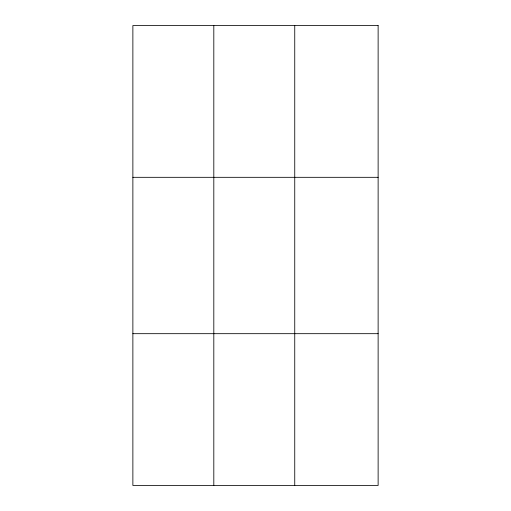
<?xml version="1.0" encoding="UTF-8"?>
<svg xmlns="http://www.w3.org/2000/svg" width="511" height="511" viewBox="0 0 511 511"><rect width="100%" height="100%" fill="white"/><g stroke="black" fill="none" stroke-linecap="round" stroke-linejoin="round"><path stroke-width="0.77" d="M213.809 25.55L213.809 485.45M294.745 25.55L294.745 485.45M132.873 177.317L378.127 177.317M132.873 333.683L378.127 333.683M378.127 25.55L378.127 485.45L132.873 485.45L132.873 25.55L378.127 25.55"/></g></svg>
